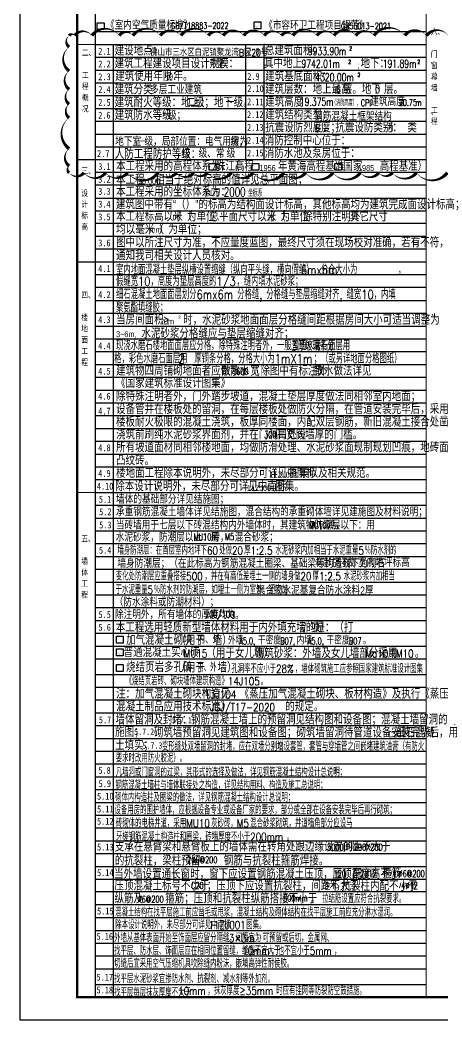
# Model space of a CAD drawing. Extents: x -1041549 to 749950, y -354245 to 17554.
# Drawn here: x -375540 to -357069, y -159958 to -116211 of the extents above; entities that cross this region are included whole.
import ezdxf

# ---------------------------------------------------------------- set-up
doc = ezdxf.new("R2010")
doc.units = 0
doc.header["$LTSCALE"] = 1000
doc.header["$MEASUREMENT"] = 0
doc.linetypes.add('CONTINOUS', pattern=[0])
doc.layers.add('DIM_MODI', color=6, linetype='Continuous', plot=False)
for name, color, linetype in [('PUB_TEXT', 7, 'Continuous'), ('PUB_TITLE', 4, 'Continuous'), ('text', 7, 'Continuous'), ('可选项', 6, 'Continuous'), ('辅助线', 8, 'CONTINOUS')]:
    doc.layers.add(name, color=color, linetype=linetype)
doc.styles.add('-黑体', font='simhei.ttf', dxfattribs={"width": 0.8})
doc.styles.add('_HZTXT', font='gs_txt.shx', dxfattribs={"width": 0.8, "bigfont": 'HZTXT.shx'})
doc.styles.add('_TCH_DIM', font='SIMPLEX', dxfattribs={"bigfont": 'GBCBIG'})
doc.styles.add('HZ', font='rs.shx', dxfattribs={"width": 0.8, "bigfont": 'hztxt.shx'})
doc.styles.add('hztxt', font='romand_pkpm', dxfattribs={"bigfont": 'gbcbig'})
doc.styles.get("Standard").update_dxf_attribs({"font": 'gbenor.shx', "bigfont": 'gbcbig.shx'})
doc.styles.add('天正', font='SIMPLEX', dxfattribs={"width": 0.8, "bigfont": 'HZTXT'})
doc.styles.add('标准字体1', font='simplex.shx', dxfattribs={"width": 0.7, "bigfont": 'gbhzfs.shx'})

# ---------------------------------------------------------------- blocks, each defined once
blk = doc.blocks.new('*U129')
at = {"layer": '可选项'}
blk.add_lwpolyline([(436722, 3080), (437022, 3080), (437022, 2780), (436722, 2780)], close=True, dxfattribs=at)
blk = doc.blocks.new('*U130')
at = {"layer": '可选项'}
blk.add_lwpolyline([(436722, 3080), (437022, 3080), (437022, 2780), (436722, 2780)], close=True, dxfattribs=at)
at = {"layer": '可选项', "const_width": 6}
blk.add_lwpolyline([(436774, 2858), (436801, 2921), (436854, 2807), (436956, 3063)], dxfattribs=at)

msp = doc.modelspace()

# ---------------------------------------------------------------- linework, layer by layer
msp.add_lwpolyline([(-292440.3, -101558.4), (-373040.3, -101558.4), (-373040.3, -158958.4), (-292440.3, -158958.4)], close=True)
at = {"layer": 'DIM_MODI'}
msp.add_lwpolyline([(-356798.7, -116892.7, 0, 150, 0.5), (-357748.7, -116892.7, 0, 150, 0.5), (-358698.7, -116892.7, 0, 150, 0.5), (-360048.7, -116892.7, 0, 150, 0.5), (-360848.7, -116892.7, 0, 150, 0.5), (-361798.7, -116892.7, 0, 150, 0.5), (-362548.7, -116892.7, 0, 150, 0.5), (-363598.7, -116892.7, 0, 150, 0.5), (-364098.7, -116892.7, 0, 150, 0.5), (-364848.7, -116892.7, 0, 150, 0.5), (-365748.7, -116892.7, 0, 150, 0.5), (-366648.7, -116892.7, 0, 150, 0.5), (-367298.7, -116892.7, 0, 150, 0.5), (-368498.7, -116892.7, 0, 150, 0.5), (-369398.7, -116892.7, 0, 150, 0.5), (-370598.7, -116892.7, 0, 150, 0.5), (-371198.7, -116892.7, 0, 150, 0.5), (-372398.7, -116892.7, 0, 150, 0.5), (-373148.7, -116892.7, 0, 150, 0.5), (-373388.2, -116892.7, 0, 150, 0.5), (-373388.2, -117392.7, 0, 150, 0.5), (-373388.2, -118442.7, 0, 150, 0.5), (-373388.2, -119242.7, 0, 150, 0.5), (-373388.2, -119892.7, 0, 150, 0.5), (-373388.2, -120492.7, 0, 150, 0.5), (-373388.2, -121842.7, 0, 150, 0.5), (-373388.2, -122592.7, 0, 150, 0.5), (-373388.2, -122888.8, 0, 150, 0.5), (-372738.2, -122888.8, 0, 150, 0.5), (-371788.2, -122888.8, 0, 150, 0.5), (-370838.2, -122888.8, 0, 150, 0.5), (-369488.2, -122888.8, 0, 150, 0.5), (-368688.2, -122888.8, 0, 150, 0.5), (-367938.2, -122888.8, 0, 150, 0.5), (-367338.2, -122888.8, 0, 150, 0.5), (-366288.2, -122888.8, 0, 150, 0.5), (-365338.2, -122888.8, 0, 150, 0.5), (-363988.2, -122888.8, 0, 150, 0.5), (-363038.2, -122888.8, 0, 150, 0.5), (-361838.2, -122888.8, 0, 150, 0.5), (-360638.2, -122888.8, 0, 150, 0.5), (-359838.2, -122888.8, 0, 150, 0.5), (-359238.2, -122888.8, 0, 150, 0.5), (-358188.2, -122888.8, 0, 150, 0.5), (-356838.2, -122888.8, 0, 150, 0.5)], format="xyseb", dxfattribs=at)
at = {"layer": 'PUB_TITLE'}
msp.add_lwpolyline([(-375540.3, -159958.4), (-291440.3, -159958.4), (-291440.3, -100558.4), (-375540.3, -100558.4)], close=True, dxfattribs=at)
msp.add_lwpolyline([(-375540.3, -159958.4), (-291440.3, -159958.4), (-291440.3, -100558.4), (-375540.3, -100558.4)], close=True, dxfattribs=at)
at = {"layer": 'PUB_TITLE', "const_width": 100}
msp.add_lwpolyline([(-373040.3, -158958.4), (-292440.3, -158958.4), (-292440.3, -101558.4), (-373040.3, -101558.4)], close=True, dxfattribs=at)
msp.add_lwpolyline([(-373040.3, -158958.4), (-292440.3, -158958.4), (-292440.3, -101558.4), (-373040.3, -101558.4)], close=True, dxfattribs=at)
at = {"layer": '可选项'}
for points in [[(-365297.7, -116291.5), (-364997.7, -116291.5), (-364997.7, -116591.5), (-365297.7, -116591.5)], [(-371323.1, -143166.4), (-371023.1, -143166.4), (-371023.1, -143466.4), (-371323.1, -143466.4)]]:
    msp.add_lwpolyline(points, close=True, dxfattribs=at)
at = {"layer": '可选项', "const_width": 6}
for points in [[(-365245.5, -116513.5), (-365218.1, -116449.9), (-365165.4, -116564.9), (-365063.7, -116308.4)], [(-371270.9, -143946.2), (-371243.5, -143882.7), (-371190.8, -143997.6), (-371089.1, -143741.1)]]:
    msp.add_lwpolyline(points, dxfattribs=at)
at = {"layer": '辅助线'}
for p, q in [((-372240.3, -158958.4), (-372240.3, -103918.4)), ((-372240.3, -116718.4), (-357765.3, -116718.4)), ((-364852.8, -116721), (-364852.8, -116718.4)), ((-372240.3, -117278.4), (-357765.3, -117278.4)), ((-371440.3, -158958.4), (-371440.3, -117266.7)), ((-365652.8, -122318.4), (-365652.8, -117278.4)), ((-364852.8, -122318.4), (-364852.8, -117246.6)), ((-372240.3, -117838.4), (-357765.3, -117838.4)), ((-372240.3, -118398.4), (-357765.3, -118398.4)), ((-372240.3, -118958.4), (-357765.3, -118958.4)), ((-372240.3, -119518.4), (-357765.3, -119518.4)), ((-372240.3, -120078.4), (-357765.3, -120078.4)), ((-372240.3, -120638.4), (-357765.3, -120638.4)), ((-372240.3, -121198.4), (-357765.3, -121198.4)), ((-372240.3, -121758.4), (-357765.3, -121758.4)), ((-372240.3, -122318.4), (-357765.3, -122318.4)), ((-372240.3, -122318.4), (-357765.3, -122318.4)), ((-372240.3, -122318.4), (-357765.3, -122318.4)), ((-357765.3, -122878.4), (-372240.3, -122878.4)), ((-357765.3, -123438.4), (-372240.3, -123438.4)), ((-372240.3, -123998.4), (-357764.8, -123998.4)), ((-372240.3, -124558.4), (-357765.3, -124558.4)), ((-357765.3, -125118.4), (-372240.3, -125118.4)), ((-357765.3, -125678.4), (-372240.3, -125678.4)), ((-357765.3, -126238.4), (-372240.3, -126238.4)), ((-357765.3, -126798.4), (-372240.3, -126798.4)), ((-357765.3, -127358.4), (-372240.3, -127358.4)), ((-357765.3, -127918.4), (-372240.3, -127918.4)), ((-372240.3, -128478.4), (-357765.3, -128478.4)), ((-372240.3, -129038.4), (-357765.3, -129038.4)), ((-372240.3, -129598.4), (-357765.3, -129598.4)), ((-372240.3, -130158.4), (-357765.3, -130158.4)), ((-372240.3, -130718.4), (-357765.3, -130718.4)), ((-372240.3, -131278.4), (-357765.3, -131278.4)), ((-372240.3, -131838.4), (-357765.3, -131838.4)), ((-372240.3, -132398.4), (-357765.3, -132398.4)), ((-372240.3, -132958.4), (-357765.3, -132958.4)), ((-372240.3, -133518.4), (-357765.3, -133518.4)), ((-372240.3, -134078.4), (-357765.3, -134078.4)), ((-372240.3, -134638.4), (-357765.3, -134638.4)), ((-372240.3, -135198.4), (-357765.3, -135198.4)), ((-372240.3, -135758.4), (-357765.3, -135758.4)), ((-372240.3, -136318.4), (-357765.3, -136318.4)), ((-372240.3, -136878.4), (-357765.3, -136878.4)), ((-372240.3, -137438.4), (-357765.3, -137438.4)), ((-372240.3, -137998.4), (-357765.3, -137998.4)), ((-372240.3, -138558.4), (-357765.3, -138558.4)), ((-372240.3, -139118.4), (-357765.3, -139118.4)), ((-372240.3, -139678.4), (-357765.3, -139678.4)), ((-372240.3, -140238.4), (-357765.3, -140238.4)), ((-372240.3, -140798.4), (-357765.3, -140798.4)), ((-372240.3, -141358.4), (-357765.3, -141358.4)), ((-372240.3, -141918.4), (-357765.3, -141918.4)), ((-372240.3, -142478.4), (-357765.3, -142478.4)), ((-372240.3, -143038.4), (-357765.3, -143038.4)), ((-372240.3, -143598.4), (-357765.3, -143598.4)), ((-372240.3, -143598.4), (-357765.3, -143598.4)), ((-372240.3, -144158.4), (-357765.3, -144158.4)), ((-372240.3, -144158.4), (-357765.3, -144158.4)), ((-372240.3, -144838.4), (-357765.3, -144838.4)), ((-372240.3, -144838.4), (-357765.3, -144838.4)), ((-372240.3, -145398.4), (-357765.3, -145398.4)), ((-372240.3, -145398.4), (-357765.3, -145398.4)), ((-372240.3, -145958.4), (-357765.3, -145958.4)), ((-372240.3, -145958.4), (-357765.3, -145958.4)), ((-372240.3, -146518.4), (-357765.3, -146518.4)), ((-372240.3, -146518.4), (-357765.3, -146518.4)), ((-372240.3, -147078.4), (-357765.3, -147078.4)), ((-372240.3, -147078.4), (-357765.3, -147078.4)), ((-372240.3, -147638.4), (-357765.3, -147638.4)), ((-372240.3, -147638.4), (-357765.3, -147638.4)), ((-372240.3, -148198.4), (-357765.3, -148198.4)), ((-372240.3, -148198.4), (-357765.3, -148198.4)), ((-372240.3, -148758.4), (-357765.3, -148758.4)), ((-372240.3, -148758.4), (-357765.3, -148758.4)), ((-372240.3, -149318.4), (-357765.3, -149318.4)), ((-372240.3, -149318.4), (-357765.3, -149318.4)), ((-372240.3, -149878.4), (-357765.3, -149878.4)), ((-372240.3, -149878.4), (-357765.3, -149878.4)), ((-372240.3, -150438.4), (-357765.3, -150438.4)), ((-372240.3, -150438.4), (-357765.3, -150438.4)), ((-372240.3, -150998.4), (-357765.3, -150998.4)), ((-372240.3, -150998.4), (-357765.3, -150998.4)), ((-372240.3, -151558.4), (-357765.3, -151558.4)), ((-372240.3, -151558.4), (-357765.3, -151558.4)), ((-372240.3, -152118.4), (-357765.3, -152118.4)), ((-372240.3, -152678.4), (-357765.3, -152678.4)), ((-372240.3, -153238.4), (-357765.3, -153238.4)), ((-372240.3, -153798.4), (-357765.3, -153798.4)), ((-357765.3, -154358.4), (-372240.3, -154358.4)), ((-357765.3, -154918.4), (-372240.3, -154918.4)), ((-372240.3, -155478.4), (-357765.3, -155478.4)), ((-372240.3, -156038.4), (-357765.3, -156038.4)), ((-372240.3, -156598.4), (-357765.3, -156598.4)), ((-372240.3, -157158.4), (-357765.3, -157158.4)), ((-372240.3, -157718.4), (-357765.3, -157718.4)), ((-372240.3, -158398.4), (-357765.3, -158398.4))]:
    msp.add_line(p, q, dxfattribs=at)
at = {"layer": '辅助线', "const_width": 50}
for points in [[(-357765.3, -158958.4), (-357765.3, -102718.4)], [(-357765.3, -141558.4), (-357765.3, -102718.4)], [(-357765.3, -117278.4), (-373040.3, -117278.4)], [(-357765.3, -122318.4), (-373040.3, -122318.4)], [(-357765.3, -126798.4), (-373040.3, -126798.4)], [(-357765.3, -136878.4), (-373040.3, -136878.4)]]:
    msp.add_lwpolyline(points, dxfattribs=at)

# ---------------------------------------------------------------- block references
at = {"layer": '可选项'}
for name, p in [('*U129', (-808883.1, -119408.2)), ('*U129', (-803987, -125565.7)), ('*U129', (-802103.8, -125565.7)), ('*U130', (-798480.6, -125565.7)), ('*U129', (-808044.6, -146804.1)), ('*U129', (-808044.6, -147486.4))]:
    msp.add_blockref(name, p, dxfattribs=at)

# ---------------------------------------------------------------- texts
at = {"color": 4, "style": '_TCH_DIM', "width": 0.705882}
for s, p in [('3000', (-362097.5, -152545.9)), ('200X200', (-360927, -152545.9)), ('2%%c6@200', (-368223.1, -153101.9)), ('120', (-361807.2, -153706.3)), ('2%%c12', (-360650.3, -153706.3)), ('%%c6@200', (-358969.9, -153708)), ('C20', (-368052.4, -154224.5)), ('3', (-362211, -154224.5)), ('4%%c12', (-358852.5, -154229)), ('%%c6@200', (-370393.8, -154824.2)), ('500mm', (-364023.3, -154779.5))]:
    msp.add_text(s, height=297.5, dxfattribs=at).set_placement(p)
at = {"color": 4, "style": '_TCH_DIM'}
msp.add_text('米', height=337.6, dxfattribs=at).set_placement((-361998.5, -154224.5))
at = {"layer": 'PUB_TEXT', "color": 4}
for s, height, style, width, p in [('9933.90m', 350, '标准字体1', 0.7, (-362941.7, -117745.3)), ('2', 175, '标准字体1', 0.7, (-361133.3, -117545)), ('9742.01m', 350, '标准字体1', 0.7, (-363220.5, -118296)), ('2', 175, '标准字体1', 0.7, (-361174.9, -118127.7)), ('191.89m', 350, '标准字体1', 0.7, (-359664.3, -118296)), ('2', 175, '标准字体1', 0.7, (-358150.1, -118127.7)), ('4320.00m', 350, '标准字体1', 0.7, (-362615.8, -118892.8)), ('2', 175, '标准字体1', 0.7, (-360770.3, -118700.2)), ('6', 350, '标准字体1', 0.7, (-361707.4, -119419.4)), ('0', 350, '标准字体1', 0.7, (-359993.3, -119410.7)), ('19.375m', 350, '标准字体1', 0.7, (-363290.2, -119964.1)), ('（消防高度）', 261.81, '标准字体1', 0.7, (-361890.2, -119964.1)), ('，', 261.8, '标准字体1', 0.7, (-360809.6, -119993.6)), ('6', 350, '标准字体1', 0.7, (-362638.7, -121111.1)), ('丙', 350, '标准字体1', 0.7, (-359455.8, -121111.1)), ('佛山市', 299.21, '标准字体1', 0.7, (-367463.8, -123934.9)), ('2000', 400, '标准字体1', 0.7, (-366623.8, -123934.9)), ('坐标系', 299.21, '标准字体1', 0.7, (-365557.1, -123934.9)), ('200/100', 297.5, '_TCH_DIM', 0.705882, (-367439.7, -142359.9))]:
    msp.add_text(s, height=height, dxfattribs=dict(at, style=style, width=width)).set_placement(p)
at = {"layer": 'PUB_TEXT', "style": 'hztxt', "width": 0.8}
for s, height, p in [('室内地面混凝土垫层纵横设置缩缝（纵向平头缝，横向假缝），分仓大小为', 400, (-371334.7, -127343.9)), ('6mx6m', 400, (-363248.8, -127343.9)), ('，', 400, (-358991.9, -127343.9)), ('假缝宽', 400, (-371334.7, -127844.3)), ('10', 400, (-370374.7, -127844.3)), ('，高度为垫层高度的', 400, (-369826.1, -127844.3)), ('1/3', 400, (-366946.1, -127844.3)), ('，缝内填水泥砂浆；', 400, (-366062.3, -127844.3)), ('细石混凝土地面面层划分', 400, (-371334.7, -128419.9)), ('6mx6m', 400, (-367814.7, -128419.9)), ('分格缝', 400, (-366031.9, -128419.9)), ('分格缝与垫层缩缝对齐', 400, (-364758.2, -128419.9)), ('缝宽', 400, (-361244.6, -128419.9)), ('10', 400, (-360604.6, -128419.9)), ('，内填', 400, (-360056, -128419.9)), ('聚氨酯填缝胶；', 400, (-371334.7, -128998.6)), (',', 400, (-365071.9, -128419.9)), (',', 400, (-361558.2, -128419.9)), ('现浇水磨石楼地面面层应分格，除特殊注明者外，一般普通水磨石面层用', 400, (-371334.7, -130655.7)), ('3', 400, (-363684.1, -130678.5)), ('厚玻璃条分', 400, (-363379.4, -130678.5)), ('格，彩色水磨石面层用', 400, (-371415.1, -131232.9)), ('厚铜条分格，分格大小为', 400, (-367910.4, -131232.9)), ('；（或另详地面分格图纸）', 400, (-362683.7, -131232.9)), ('2', 400, (-368615.6, -131232.9)), ('1mX1m', 400, (-364390.4, -131232.9)), ('墙身防潮层：在首层室内地坪下', 350, (-371274.1, -139597.7)), ('60', 350, (-367354.1, -139597.7)), ('处做', 350, (-366820.7, -139597.7)), ('20', 350, (-366260.7, -139597.7)), ('厚', 350, (-365727.4, -139597.7)), ('1:2.5', 350, (-365447.4, -139597.7)), ('水泥砂浆内加相当于水泥重量', 350, (-364367.4, -139597.7)), ('5', 350, (-360727.4, -139597.7)), ('％防水剂的', 350, (-360460.7, -139597.7)), ('构造时可不做）', 350, (-362592.9, -140142.5)), ('变化处防潮层应重叠搭接', 350, (-371344.4, -140723.8)), ('500', 350, (-368264.4, -140723.8)), ('，并在有高低差埋土一侧的墙身做', 350, (-367464.4, -140723.8)), ('20', 350, (-363264.4, -140723.8)), ('厚', 350, (-362731.1, -140723.8)), ('1:2.5', 350, (-362451.1, -140723.8)), ('水泥砂浆内加相当', 350, (-361371.1, -140723.8)), ('于水泥重量', 350, (-371355.1, -141313)), ('5', 350, (-369955.1, -141313)), ('％防水剂的防潮层，如埋土一侧为室外，还应加', 350, (-369688.4, -141313)), ('变形缝处双墙留洞的封堵，应在双墙分别增设套管，套管与穿墙管之间嵌堵建筑油膏（有防火', 350, (-369326.5, -148171.2)), ('要求时改用防火胶泥）。', 350, (-371348.7, -148685)), ('凡墙洞或门窗洞的过梁，其形式的选择及做法，详见钢筋混凝土结构设计总说明；', 350, (-371348.7, -149301.2)), ('钢筋混凝土墙柱与墙体联接处之构造，详见结构用料、构造及施工总说明；', 350, (-371360.7, -149868.4)), ('砌体内构造柱及圈梁的做法，详见钢筋混凝土结构设计总说明；', 350, (-371375, -150405.5)), ('设备用房的围护墙体，应根据设备专业或设备厂家的要求，部分或全部在设备安装完毕后再行砌筑；', 350, (-371404.7, -150954.6)), ('砖砌体的电梯井道，采用', 350, (-371344.1, -151526.7)), ('MU10', 350, (-368264.1, -151526.7)), ('灰砂砖，', 350, (-367170.8, -151526.7)), ('M5', 350, (-366050.8, -151526.7)), ('混合砂浆砌筑，井道墙角部分应设马', 350, (-365464.1, -151526.7)), ('牙槎钢筋混凝土构造柱和圈梁，砖墙厚度不小于', 350, (-371344.1, -152123.9)), ('200mm', 350, (-365464.1, -152123.9)), ('。', 350, (-363864.1, -152123.9)), ('拉结筋设置应符合抗裂要求。', 350, (-362314.8, -154833.1)), ('混凝土结构在找平层施工前应凿毛或甩浆，混凝土结构及砌体结构在找平层施工前应充分淋水湿润。', 350, (-371379.5, -155431.6)), ('除本设计说明外，未尽部分可详见中南标', 350, (-371367.7, -155981)), ('11ZJ001', 350, (-367289.9, -155981)), ('图集。', 350, (-365636.6, -155981)), ('外墙从基体表面开始至饰面层应留分隔缝，间隔宜为', 350, (-371419.7, -156548.9)), ('，可预留或后切，金属网、', 350, (-365192.7, -156548.9)), ('3', 350, (-366406, -156548.9)), ('×', 350, (-366139.4, -156548.9)), ('3m', 350, (-365859.4, -156548.9)), ('找平层、防水层、饰面层应在相同位置留缝，缝宽不宜大于', 350, (-371419.7, -157108.9)), ('10mm', 350, (-365815.1, -157108.9)), ('，也不宜小于', 350, (-364535.1, -157108.9)), ('5mm', 350, (-362855.1, -157108.9)), ('，', 350, (-361788.4, -157108.9)), ('切缝后宜采用空气压缩机具吹除缝内粉沫，嵌填高弹性耐侯胶。', 350, (-371419.7, -157668.9)), ('找平层水泥砂浆宜掺防水剂、抗裂剂、减水剂等外加剂。', 350, (-371419.7, -158337.5)), ('找平层每层抹灰厚度不大于', 350, (-371419.7, -158935.8)), ('10mm', 350, (-368615.3, -158859)), ('，抹灰厚度≥', 350, (-367335.3, -158859)), ('35mm', 350, (-365655.3, -158859)), ('时应有挂网等防裂防空鼓措施。', 350, (-364321.9, -158859))]:
    msp.add_text(s, height=height, dxfattribs=at).set_placement(p)
at = {"layer": 'PUB_TITLE', "color": 7, "style": '天正'}
for s, height, width, p in [('《室内空气质量标准》', 350, 0.8, (-371777.9, -116621.6)), ('GB/T18883-2022', 280, 0.6, (-368927.7, -116597)), ('《市容环卫工程项目规范》', 350, 0.8, (-364854, -116633.5)), ('GB55013-2021', 280, 0.6, (-361489.7, -116616.1))]:
    msp.add_text(s, height=height, dxfattribs=dict(at, width=width)).set_placement(p)
at = {"layer": 'PUB_TITLE', "style": '天正', "width": 0.8}
msp.add_text('佛山市三水区白泥镇聚龙湾B区20号', height=300, dxfattribs=at).set_placement((-369842.2, -117785.8))
at = {"layer": 'PUB_TITLE', "color": 4, "style": '天正'}
for s, height, width, p in [('CPI', 280, 0.6, (-360621.2, -119974.8)), ('建筑高度', 350, 0.8, (-360209.4, -119966.3)), ('20.75', 280, 0.6, (-358960.2, -119966.3)), ('m', 280, 0.6, (-358229.4, -119966.3))]:
    msp.add_text(s, height=height, dxfattribs=dict(at, width=width)).set_placement(p)
at = {"layer": 'text', "width": 0.8}
for s, height, style, p in [('六、', 262.87, '-黑体', (-357557.5, -116853.4)), ('二、', 262.87, '-黑体', (-372832.5, -117771.4)), ('2.1', 301.69, '-黑体', (-372115, -117724)), ('建设地点：', 400, '_HZTXT', (-371397.2, -117762.7)), ('2.8', 301.69, '-黑体', (-365592.6, -117724)), ('总建筑面积：', 400, '_HZTXT', (-364821, -117746.6)), ('门', 262.9, '-黑体', (-357557.5, -117833.4)), ('2.2', 301.69, '-黑体', (-372115, -118284)), ('建筑工程建设项目设计规模：', 400, '_HZTXT', (-371399.2, -118322.7)), ('其中地上：', 400, '_HZTXT', (-364860.2, -118314.4)), (';', 260, '_HZTXT', (-360761.3, -118314.4)), ('地下：', 400, '_HZTXT', (-360636.5, -118314.4)), ('窗', 262.9, '-黑体', (-357557.5, -118323.4)), ('工', 262.9, '-黑体', (-372832.5, -118751.4)), ('2.3', 301.69, '-黑体', (-372115, -118844)), ('建筑使用年限：', 400, '_HZTXT', (-371373.1, -118874.1)), ('年。', 400, '_HZTXT', (-368818.6, -118874.1)), ('2.9', 301.69, '-黑体', (-365594.5, -118830)), ('建筑基底面积：', 400, '_HZTXT', (-364809.7, -118882.7)), ('幕', 262.9, '-黑体', (-357557.5, -118813.4)), ('程', 262.9, '-黑体', (-372832.5, -119241.4)), ('概', 262.9, '-黑体', (-372832.5, -119731.4)), ('2.4', 301.69, '-黑体', (-372115, -119404)), ('建筑分类：', 400, '_HZTXT', (-371396.9, -119458.3)), ('2.10', 301.69, '-黑体', (-365592.3, -119359.4)), ('建筑层数：地上最高', 400, '_HZTXT', (-364815.2, -119442.7)), ('层。地下', 400, '_HZTXT', (-361411.1, -119442.7)), ('层。', 400, '_HZTXT', (-359607, -119442.7)), ('墙', 262.9, '-黑体', (-357557.5, -119303.4)), ('2.5', 301.69, '-黑体', (-372115, -119964)), ('建筑耐火等级：地上：', 400, '_HZTXT', (-371398.9, -120027.2)), ('级；地下', 400, '_HZTXT', (-367884.5, -120027.2)), ('级。', 400, '_HZTXT', (-366185.2, -120027.2)), ('2.11', 301.69, '-黑体', (-365602, -119938.9)), ('建筑高度：', 400, '_HZTXT', (-364809.7, -120002.7)), ('况', 262.9, '-黑体', (-372832.5, -120221.4)), ('2.6', 301.69, '-黑体', (-372115, -120524)), ('建筑防水等级', 400, '_HZTXT', (-371396.9, -120578.3)), ('2.12', 301.69, '-黑体', (-365602, -120498.9)), ('建筑结构类型：', 400, '_HZTXT', (-364809.7, -120562.7)), ('工', 262.9, '-黑体', (-357557.5, -120283.4)), ('、', 262.9, '-黑体', (-357557.5, -120353.4)), ('抗震设防烈度：', 400, '_HZTXT', (-364809.7, -121122.7)), ('度；', 400, '_HZTXT', (-362360.1, -121122.7)), ('抗震设防类别：  类', 400, '_HZTXT', (-361736.7, -121122.7)), ('程', 262.9, '-黑体', (-357557.5, -120773.4)), ('2.13', 301.69, '-黑体', (-365602, -121058.9)), ('2.14', 301.69, '-黑体', (-365602, -121618.9)), ('消防控制中心位于：', 400, '_HZTXT', (-364829.2, -121688.6)), ('2.7', 301.69, '-黑体', (-372165.5, -122204)), ('人防工程防护等级：', 400, '_HZTXT', (-371391.2, -122285)), ('2.15', 301.69, '-黑体', (-365602, -122178.9)), ('消防水池及泵房位于：', 400, '_HZTXT', (-364829.2, -122248.6)), ('3.1', 301.69, '-黑体', (-372115, -122772.1)), ('本工程采用的高程体系为：（', 400, '_HZTXT', (-371334.7, -122814.9)), ('珠江高程', 400, '_HZTXT', (-366965.1, -122814.9)), ('年黄海高程基准', 400, '_HZTXT', (-364254, -122814.9)), ('国家', 400, '_HZTXT', (-361385.1, -122814.9)), ('高程基准）', 400, '_HZTXT', (-359798.9, -122814.9)), ('三、', 262.87, '-黑体', (-372856.4, -122934.6)), ('1956', 260, '_HZTXT', (-365056.2, -122814.9)), ('1985', 260, '_HZTXT', (-360745.1, -122814.9)), ('3.2', 301.69, '-黑体', (-372115, -123328)), ('本工程', 400, '_HZTXT', (-371334.7, -123404.7)), ('%%P0.000', 260, '_HZTXT', (-370374.7, -123404.7)), ('相当于绝对标高的值详见总平面图；', 400, '_HZTXT', (-369625.9, -123404.7)), ('设', 262.9, '-黑体', (-372856.4, -123914.6)), ('3.3', 301.69, '-黑体', (-372115, -123855)), ('本工程采用的坐标体系为：', 400, '_HZTXT', (-371334.7, -123934.9)), ('计', 262.9, '-黑体', (-372856.4, -124404.6)), ('3.4', 301.69, '-黑体', (-372115, -124415)), ('建筑图中带有“（）”的标高为结构面设计标高，其他标高均为建筑完成面设计标高；', 400, '_HZTXT', (-371343.7, -124490.7)), ('标', 262.9, '-黑体', (-372856.4, -124894.6)), ('3.5', 301.69, '-黑体', (-372115, -124975)), ('本工程标高以米（', 400.42, '_HZTXT', (-371334.7, -125017.7)), ('）为单位', 400.42, '_HZTXT', (-368647.1, -125017.7)), ('总平面尺寸以米（', 400.42, '_HZTXT', (-367240.8, -125017.7)), ('）为单位', 400.42, '_HZTXT', (-364553.2, -125017.7)), ('除特别注明外', 400.42, '_HZTXT', (-363146.9, -125017.7)), ('其它尺寸', 400.42, '_HZTXT', (-361099.9, -125017.7)), ('高', 262.9, '-黑体', (-372856.4, -125384.6)), ('m', 260.3, '_HZTXT', (-368868, -124941)), (',', 260.3, '_HZTXT', (-367365.7, -125017.7)), ('m', 260.3, '_HZTXT', (-364678.1, -125017.7)), (',', 260.3, '_HZTXT', (-363271.8, -125017.7)), (',', 260.3, '_HZTXT', (-361224.9, -125017.7)), ('均以毫米（', 403.33, '_HZTXT', (-371334.7, -125577.7)), ('mm', 262.17, '_HZTXT', (-369870.2, -125520.2)), ('）为单位；', 403.33, '_HZTXT', (-369469.7, -125577.7)), ('3.6', 301.69, '-黑体', (-372115, -126111.7)), ('图中以所注尺寸为准，不应量度蓝图，最终尺寸须在现场校对准确，若有不符，请及时', 400, '_HZTXT', (-371334.7, -126154.4)), ('通知我司相关设计人员核对。', 400, '_HZTXT', (-371334.7, -126723.8)), ('4.1', 301.69, '-黑体', (-372115, -127238.8)), ('四、', 262.87, '-黑体', (-372856.4, -128371.2)), ('4.2', 301.69, '-黑体', (-372115, -128377.2)), ('楼', 262.9, '-黑体', (-372856.4, -129351.2)), ('4.3', 301.69, '-黑体', (-372115, -129471.2)), ('当房间面积≥', 400, '_HZTXT', (-371334.7, -129529.9)), ('20m', 260, '_HZTXT', (-369414.7, -129529.9)), ('2', 130, '_HZTXT', (-368606, -129267.5)), ('时，水泥砂浆地面面层分格缝间距根据房间大小可适当调整为', 400, '_HZTXT', (-368399.9, -129539.3)), ('地', 262.9, '-黑体', (-372856.4, -129841.2)), ('3~6m,', 260, '_HZTXT', (-371334.7, -130084.9)), ('水泥砂浆分格缝应与垫层缩缝对齐；', 400, '_HZTXT', (-370226.5, -130134.1)), ('面', 262.9, '-黑体', (-372856.4, -130331.2)), ('4.4', 301.69, '-黑体', (-372115, -130613)), ('工', 262.9, '-黑体', (-372856.4, -130821.2)), ('程', 262.9, '-黑体', (-372856.4, -131311.2)), ('4.5', 301.69, '-黑体', (-372115, -131722.8)), ('建筑物四周铺砌地面者应做散水', 400, '_HZTXT', (-371334.7, -131765.5)), ('散水', 400, '_HZTXT', (-366729.9, -131765.5)), ('宽', 400, '_HZTXT', (-365461, -131765.5)), ('除图中有标注外', 400, '_HZTXT', (-365016.2, -131765.5)), ('散水做法详见', 400, '_HZTXT', (-362651.4, -131765.5)), ('《国家建筑标准设计图集》', 400, '_HZTXT', (-371334.7, -132301)), (',', 260, '_HZTXT', (-366854.7, -131765.5)), (',', 260, '_HZTXT', (-365141, -131765.5)), (',', 260, '_HZTXT', (-362776.2, -131765.5)), ('4.6', 301.69, '-黑体', (-372115, -132816.5)), ('除特殊注明者外，门外踏步坡道，混凝土垫层厚度做法同相邻室内地面；', 400, '_HZTXT', (-371334.7, -132885.2)), ('4.7', 301.69, '-黑体', (-372115, -133468.5)), ('设备管井在楼板处的留洞，在每层楼板处做防火分隔，在管道安装完毕后，采用不低于', 400, '_HZTXT', (-371334.7, -133445.2)), ('楼板耐火极限的混凝土浇筑，板厚同楼面，内配双层钢筋，新旧混凝土接合处凿毛面，', 400, '_HZTXT', (-371334.7, -134001.9)), ('浇筑前刷纯水泥砂浆界面剂，并在门洞口处设', 400, '_HZTXT', (-371334.7, -134557.5)), ('高宽同墙厚的门槛。', 400, '_HZTXT', (-364305.8, -134557.5)), ('所有坡道面材同相邻楼地面，均做防滑处理、水泥砂浆面现制现划凹痕，地砖面用防滑', 400, '_HZTXT', (-371334.7, -135116.7)), ('4.8', 301.69, '-黑体', (-372115, -135074)), ('凸纹砖。', 400, '_HZTXT', (-371334.7, -135691.7)), ('4.9', 301.69, '-黑体', (-372115, -136194)), ('楼地面工程除本说明外，未尽部分可详见中南标', 400, '_HZTXT', (-371334.7, -136236.7)), ('11ZJ001', 260, '_HZTXT', (-364614.7, -136236.7)), ('图集以及相关规范。', 400, '_HZTXT', (-363741.1, -136236.7)), ('4.10', 301.69, '-黑体', (-372176, -136754)), ('除本设计说明外，未尽部分可详见中南标', 400, '_HZTXT', (-371367.7, -136821)), ('图集。', 400, '_HZTXT', (-364365.2, -136821)), ('11ZJ001', 260, '_HZTXT', (-365607.7, -136821)), ('5.1', 301.69, '-黑体', (-372090, -137324.7)), ('墙体的基础部分详见结施图；', 350, '_HZTXT', (-371334.7, -137367.4)), ('5.2', 301.69, '-黑体', (-372076.4, -137875.4)), ('承重钢筋混凝土墙体详见结施图，混合结构的承重砌体墙详见建施图及材料说明；', 350, '_HZTXT', (-371336.6, -137918.1)), ('5.3', 301.69, '-黑体', (-372075.3, -138453.5)), ('当砖墙用于七层以下砖混结构内外墙体时，其建筑物防潮层以下：用', 350, '_HZTXT', (-371343.4, -138496.2)), ('砖，', 350, '_HZTXT', (-362117.9, -138496.2)), ('水泥砂浆，防潮层以上：用', 350, '_HZTXT', (-371348.8, -139027.2)), ('砖，', 350, '_HZTXT', (-367163.3, -139027.2)), ('混合砂浆；', 350, '_HZTXT', (-366144.7, -139027.2)), ('五、', 262.87, '-黑体', (-372856.4, -139032)), ('5.4', 301.69, '-黑体', (-372082.3, -139555)), ('墙', 262.9, '-黑体', (-372856.4, -140012)), ('墙身防潮层；（在此标高为钢筋混凝土圈梁、基础梁等构造或下为砌石', 350, '_HZTXT', (-371274.1, -140171.9)), ('室内地坪标高', 350, '_HZTXT', (-360749.2, -140133.5)), ('体', 262.9, '-黑体', (-372856.4, -140502)), ('工', 262.9, '-黑体', (-372856.4, -140992)), ('程', 262.9, '-黑体', (-372856.4, -141482)), ('（防水涂料或防潮材料）；', 350, '_HZTXT', (-371394.9, -141865.4)), ('5.5', 301.69, '-黑体', (-372103, -142368.4)), ('除注明外，所有墙体的厚度均为', 350, '_HZTXT', (-371381.2, -142411.1)), ('本工程选用轻质新型墙体材料用于内外填充墙的是：（打', 400, '_HZTXT', (-371347.7, -142995.4)), ('√', 400, '_HZTXT', (-363242.9, -142995.4)), ('项）', 400, '_HZTXT', (-362818.1, -142995.4)), ('5.6', 301.69, '-黑体', (-372103, -142928.4)), ('加气混凝土砌块', 400, '_HZTXT', (-370898.7, -143542.1)), ('（用于', 400, '_HZTXT', (-368693, -143557.6)), ('墙）', 400, '_HZTXT', (-367104.1, -143557.6)), ('普通混凝土实心砖', 400, '_HZTXT', (-371004.9, -144074.8)), ('（用于女儿墙）', 400, '_HZTXT', (-367380.5, -144117.6)), ('砌筑砂浆：外墙及女儿墙部分采用', 400, '_HZTXT', (-365260.9, -144121.4)), ('烧结页岩多孔砖', 400, '_HZTXT', (-370898.7, -144733.8)), ('（用于', 400, '_HZTXT', (-368693, -144749.3)), ('墙）', 400, '_HZTXT', (-366894.4, -144749.3)), ('。', 400, '_HZTXT', (-358259.7, -144121.4)), ('注：加气混凝土砌块构造见', 400, '_HZTXT', (-371334.7, -145898.6)), ('《蒸压加气混凝土砌块、板材构造》及执行《蒸压加气', 400, '_HZTXT', (-365922.4, -145898.6)), ('混凝土制品应用技术标准》', 400, '_HZTXT', (-371334.7, -146455.7)), ('的规定。', 400, '_HZTXT', (-363930.9, -146455.7)), ('5.7', 301.69, '-黑体', (-372089, -146975.7)), ('墙体留洞及封堵：', 400, '_HZTXT', (-371358.7, -147028.9)), ('5.7.1', 281.58, '-黑体', (-368893.6, -146986.2)), ('钢筋混凝土墙上的预留洞见结构图和设备图；混凝土墙留洞的封堵见结', 400, '_HZTXT', (-368055.6, -147028.9)), ('施图；', 400, '_HZTXT', (-371378.9, -147566.9)), ('5.7.2', 281.58, '-黑体', (-370546.2, -147480.1)), ('砌筑墙预留洞见建筑图和设备图；砌筑墙留洞待管道设备安装完毕后，用', 400, '_HZTXT', (-369681.3, -147595.2)), ('C20', 260, '_HZTXT', (-359441.3, -147595.2)), ('细石混凝', 400, '_HZTXT', (-359066.9, -147595.2)), ('土填实；', 400, '_HZTXT', (-371375.9, -148144.3)), ('5.7.3', 281.58, '-黑体', (-370184.6, -148089.5)), ('5.8', 301.69, '-黑体', (-372109, -149184)), ('5.9', 301.69, '-黑体', (-372098, -149768.7)), ('5.10', 301.69, '-黑体', (-372168, -150316.6)), ('5.11', 301.69, '-黑体', (-372168, -150879.1)), ('5.12', 301.69, '-黑体', (-372168, -151415.6)), ('支承在悬臂梁和悬臂板上的墙体需在转角处跟边缘设置间距不大于', 400, '_HZTXT', (-371389, -152585.6)), ('的', 400, '_HZTXT', (-361375.2, -152585.6)), ('5.13', 301.69, '-黑体', (-372168, -152541.3)), ('的抗裂柱，梁柱预留', 400, '_HZTXT', (-371389, -153199.7)), ('钢筋与抗裂柱箍筋焊接。', 400, '_HZTXT', (-366622.2, -153199.7)), ('5.14', 301.69, '-黑体', (-372168, -153661.3)), ('当外墙设置通长窗时，窗下应设置钢筋混凝土压顶，压顶高度高不小', 400, '_HZTXT', (-371423.1, -153779.7)), ('，配', 400, '_HZTXT', (-361403.8, -153779.7)), ('箍筋', 400, '_HZTXT', (-359683.6, -153732.6)), ('压顶混凝土标号不小于', 400, '_HZTXT', (-371405.2, -154292.6)), ('；压顶下应设置抗裂柱，间距不大于', 400, '_HZTXT', (-367361.2, -154292.6)), ('抗裂柱内配不小于', 400, '_HZTXT', (-361468.6, -154307.1)), ('纵筋及', 400, '_HZTXT', (-371404.3, -154855.1)), ('箍筋；压顶和抗裂柱纵筋搭接不小于', 400, '_HZTXT', (-369186.5, -154855.1)), ('，', 400, '_HZTXT', (-361717.1, -154292.6)), ('。', 400, '_HZTXT', (-362808.7, -154855.1)), ('5.15', 301.69, '-黑体', (-372168, -155341.3)), ('5.16', 301.69, '-黑体', (-372190.3, -156446.2)), ('5.17', 301.69, '-黑体', (-372190.3, -158234.8)), ('5.18', 301.69, '-黑体', (-372190.3, -158794.8))]:
    msp.add_text(s, height=height, dxfattribs=dict(at, style=style)).set_placement(p)
at = {"layer": 'text', "color": 4}
for s, width, p in [('中型', 0.86, (-367225.5, -118308.1)), ('50', 0.7396, (-369213, -118866.5))]:
    msp.add_text(s, height=350, dxfattribs=dict(at, width=width)).set_placement(p)
for s, height, style, width, p in [('多层工业建筑', 350, '_HZTXT', 0.8, (-369844.5, -119445.1)), ('二', 350, '_HZTXT', 0.8, (-368255.9, -119999.9)), ('一', 350, '_HZTXT', 0.8, (-366538.2, -119999.9)), ('级；', 350, '_HZTXT', 0.8, (-369059.3, -120575.1)), ('钢筋混凝土框架结构', 350, '_HZTXT', 0.8, (-362671.2, -120612.1)), (':', 260, '_HZTXT', 0.8, (-369476.9, -120578.3)), ('一', 350, 'HZ', 0.7, (-369290.3, -120536.9)), ('地下室', 350, '_HZTXT', 0.8, (-371371.3, -121711.6)), (':', 227.5, '_HZTXT', 0.8, (-370531.3, -121711.6)), ('一', 350, '_HZTXT', 0.8, (-370402.3, -121727.8)), ('级，局部位置：电气用房为', 350, '_HZTXT', 0.8, (-370089.7, -121711.6)), ('级；', 350, '_HZTXT', 0.8, (-366333.1, -121711.6)), ('核', 350, '_HZTXT', 0.8, (-368464.3, -122235.7)), ('级、常', 350, '_HZTXT', 0.8, (-367724.2, -122235.7)), ('级', 350, '_HZTXT', 0.8, (-366494, -122235.7)), ('600', 297.5, '_TCH_DIM', 0.705882, (-366081.3, -131737.2)), ('300', 297.5, '_TCH_DIM', 0.705882, (-364853.1, -134502.3)), ('MU10', 297.5, '_TCH_DIM', 0.705882, (-362896.3, -138458.5)), ('MU10', 297.5, '_TCH_DIM', 0.705882, (-367940.4, -138975.8)), ('M5', 297.5, '_TCH_DIM', 0.705882, (-366562.4, -138965.1)), ('聚合物水泥基复合防水涂料2厚', 350, '_HZTXT', 0.8, (-365188.1, -141346.4)), ('。', 350, '_HZTXT', 0.8, (-366126.4, -142426.6)), ('A5.0,', 297.5, '_TCH_DIM', 0.705882, (-365947.9, -143526.1)), ('B07,', 297.5, '_TCH_DIM', 0.705882, (-364144.9, -143526.1)), ('A5.0,', 297.5, '_TCH_DIM', 0.705882, (-362943.5, -143526.1)), ('B07', 297.5, '_TCH_DIM', 0.705882, (-361140.5, -143526.1)), ('MU15', 350, 'hztxt', 0.8, (-368373.4, -144097.8)), ('Ma10', 350, 'hztxt', 0.8, (-360417.2, -144106.9)), ('或', 350, 'hztxt', 0.8, (-359363.9, -144106.9)), ('M10', 350, 'hztxt', 0.8, (-359083.9, -144106.9)), ('内、外', 350, 'hztxt', 0.8, (-367778.2, -144708.1)), ('孔洞率不应小于', 350, 'hztxt', 0.8, (-366291.6, -144772.9)), ('28%', 350, 'hztxt', 0.8, (-364331.6, -144772.9)), ('，墙体砌筑施工应参照国家建筑标准设计图集', 350, 'hztxt', 0.8, (-363504.9, -144772.9)), ('《烧结页岩砖、砌块墙体建筑构造》', 350, 'hztxt', 0.8, (-370917.6, -145315.8)), ('14J105', 350, 'hztxt', 0.8, (-366437.6, -145315.8)), ('13J104', 350, 'hztxt', 0.8, (-367464.1, -145893.2)), ('JGJ/T17-2020', 350, 'hztxt', 0.8, (-367222.7, -146453.8))]:
    msp.add_text(s, height=height, dxfattribs=dict(at, style=style, width=width)).set_placement(p)
at = {"layer": 'text', "color": 4, "style": '_TCH_DIM'}
for s, p in [('内、外', (-367778.2, -143484.1)), ('外墙', (-366439.4, -143526.1)), ('干密度：', (-365127.9, -143526.1)), ('内墙', (-363434.9, -143526.1)), ('干密度：', (-362123.5, -143526.1))]:
    msp.add_text(s, height=337.59, dxfattribs=at).set_placement(p)
at = {"layer": 'text', "color": 6, "style": '_TCH_DIM'}
msp.add_text('。', height=337.6, dxfattribs=at).set_placement((-360530.5, -143526.1))
at = {"layer": 'text', "color": 6, "style": 'hztxt', "width": 0.8}
msp.add_text('。', height=350, dxfattribs=at).set_placement((-364997.6, -145315.8))

doc.saveas('drawing.dxf')
